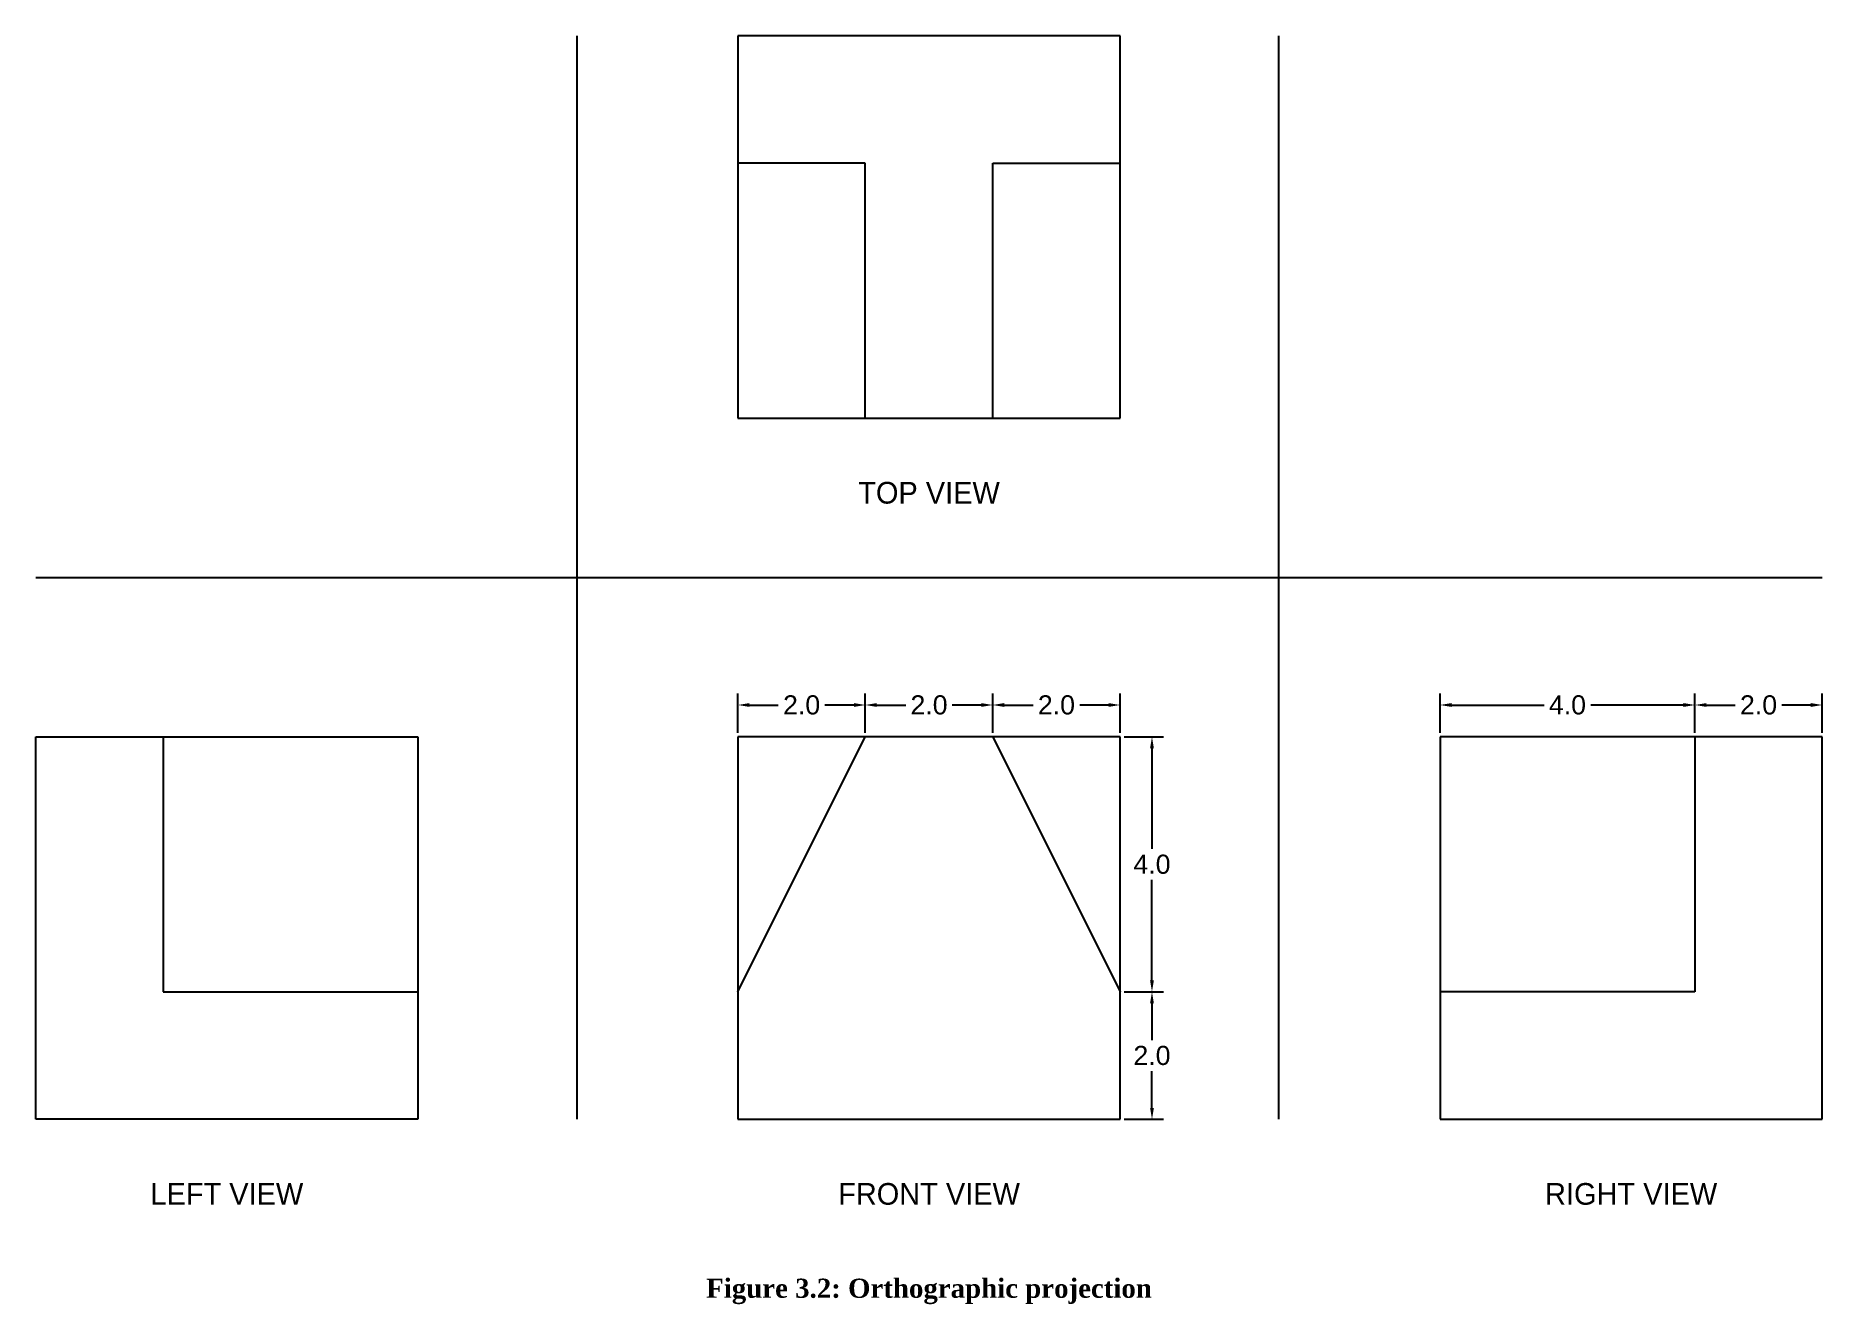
# Model space of a CAD drawing. Header units: inches. Extents: x 4.9 to 32.9, y 2.1 to 22.
import ezdxf

# ---------------------------------------------------------------- set-up
doc = ezdxf.new("R2010")
doc.units = ezdxf.units.IN
doc.header["$MEASUREMENT"] = 0
doc.styles.get("Standard").update_dxf_attribs({"font": 'arial.ttf'})
doc.dimstyles.get("Standard").update_dxf_attribs({"dimtxt": 0.3, "dimasz": 0.18, "dimexe": 0.18, "dimexo": 0.0625, "dimgap": 0.09, "dimtad": 0, "dimtih": 1, "dimtoh": 1, "dimdec": 1, "dimzin": 0, "dimdsep": 46, "dimtxsty": 'Standard', "dimcen": 0.09, "dimadec": 0, "dimazin": 0, "dimtfac": 1, "dimtdec": 1, "dimtofl": 0, "dimtmove": 0, "dimatfit": 3, "dimfxl": 1, "dimtolj": 1, "dimtzin": 0, "dimarcsym": 0})

# ---------------------------------------------------------------- blocks, each defined once
blk = doc.blocks.new('*D2')
at = {"color": 0, "lineweight": -2, "transparency": 16777216}
for p, q in [((15.91, 11.07), (15.91, 11.688)), ((16.09, 11.508), (16.544, 11.508)), ((17.73, 11.508), (17.275, 11.508)), ((17.91, 11.07), (17.91, 11.688))]:
    blk.add_line(p, q, dxfattribs=at)
at = {"color": 0, "transparency": 16777216}
for points in [[(16.09, 11.538), (16.09, 11.478), (15.91, 11.508)], [(17.73, 11.538), (17.73, 11.478), (17.91, 11.508)]]:
    blk.add_solid(points, dxfattribs=at)
at = {"layer": 'Defpoints', "color": 0, "transparency": 16777216}
for p in [(17.91, 11.508), (15.91, 11.008), (17.91, 11.008)]:
    blk.add_point(p, dxfattribs=at)
at = {"color": 0, "transparency": 16777216, "insert": (16.91, 11.508), "char_height": 0.3, "attachment_point": 5}
blk.add_mtext('\\A1;2.0', dxfattribs=at)
blk = doc.blocks.new('*D3')
at = {"color": 0, "lineweight": -2, "transparency": 16777216}
for p, q in [((17.91, 11.07), (17.91, 11.688)), ((18.09, 11.508), (18.544, 11.508)), ((19.73, 11.508), (19.275, 11.508)), ((19.91, 11.07), (19.91, 11.688))]:
    blk.add_line(p, q, dxfattribs=at)
at = {"color": 0, "transparency": 16777216}
for points in [[(18.09, 11.538), (18.09, 11.478), (17.91, 11.508)], [(19.73, 11.538), (19.73, 11.478), (19.91, 11.508)]]:
    blk.add_solid(points, dxfattribs=at)
at = {"layer": 'Defpoints', "color": 0, "transparency": 16777216}
for p in [(19.91, 11.508), (17.91, 11.008), (19.91, 11.008)]:
    blk.add_point(p, dxfattribs=at)
at = {"color": 0, "transparency": 16777216, "insert": (18.91, 11.508), "char_height": 0.3, "attachment_point": 5}
blk.add_mtext('\\A1;2.0', dxfattribs=at)
blk = doc.blocks.new('*D4')
at = {"color": 0, "lineweight": -2, "transparency": 16777216}
for p, q in [((19.91, 11.07), (19.91, 11.688)), ((20.09, 11.508), (20.544, 11.508)), ((21.73, 11.508), (21.275, 11.508)), ((21.91, 11.07), (21.91, 11.688))]:
    blk.add_line(p, q, dxfattribs=at)
at = {"color": 0, "transparency": 16777216}
for points in [[(20.09, 11.538), (20.09, 11.478), (19.91, 11.508)], [(21.73, 11.538), (21.73, 11.478), (21.91, 11.508)]]:
    blk.add_solid(points, dxfattribs=at)
at = {"layer": 'Defpoints', "color": 0, "transparency": 16777216}
for p in [(21.91, 11.508), (19.91, 11.008), (21.91, 11.008)]:
    blk.add_point(p, dxfattribs=at)
at = {"color": 0, "transparency": 16777216, "insert": (20.91, 11.508), "char_height": 0.3, "attachment_point": 5}
blk.add_mtext('\\A1;2.0', dxfattribs=at)
blk = doc.blocks.new('*D5')
at = {"color": 0, "lineweight": -2, "transparency": 16777216}
for p, q in [((21.972, 11.008), (22.59, 11.008)), ((22.41, 10.828), (22.41, 9.251)), ((22.41, 7.188), (22.41, 8.765)), ((21.972, 7.008), (22.59, 7.008))]:
    blk.add_line(p, q, dxfattribs=at)
at = {"color": 0, "transparency": 16777216}
for points in [[(22.38, 10.828), (22.44, 10.828), (22.41, 11.008)], [(22.38, 7.188), (22.44, 7.188), (22.41, 7.008)]]:
    blk.add_solid(points, dxfattribs=at)
at = {"layer": 'Defpoints', "color": 0, "transparency": 16777216}
for p in [(21.91, 11.008), (21.91, 7.008), (22.41, 7.008)]:
    blk.add_point(p, dxfattribs=at)
at = {"color": 0, "transparency": 16777216, "insert": (22.41, 9.008), "char_height": 0.3, "attachment_point": 5}
blk.add_mtext('\\A1;4.0', dxfattribs=at)
blk = doc.blocks.new('*D6')
at = {"color": 0, "lineweight": -2, "transparency": 16777216}
for p, q in [((21.972, 7.008), (22.59, 7.008)), ((22.41, 6.828), (22.41, 6.251)), ((22.41, 5.188), (22.41, 5.765)), ((21.972, 5.008), (22.59, 5.008))]:
    blk.add_line(p, q, dxfattribs=at)
at = {"color": 0, "transparency": 16777216}
for points in [[(22.38, 6.828), (22.44, 6.828), (22.41, 7.008)], [(22.38, 5.188), (22.44, 5.188), (22.41, 5.008)]]:
    blk.add_solid(points, dxfattribs=at)
at = {"layer": 'Defpoints', "color": 0, "transparency": 16777216}
for p in [(21.91, 7.008), (22.41, 7.008), (21.91, 5.008)]:
    blk.add_point(p, dxfattribs=at)
at = {"color": 0, "transparency": 16777216, "insert": (22.41, 6.008), "char_height": 0.3, "attachment_point": 5}
blk.add_mtext('\\A1;2.0', dxfattribs=at)
blk = doc.blocks.new('*D7')
at = {"color": 0, "lineweight": -2, "transparency": 16777216}
for p, q in [((26.932, 11.07), (26.932, 11.688)), ((27.112, 11.508), (28.564, 11.508)), ((30.752, 11.508), (29.301, 11.508)), ((30.932, 11.07), (30.932, 11.688))]:
    blk.add_line(p, q, dxfattribs=at)
at = {"color": 0, "transparency": 16777216}
for points in [[(27.112, 11.538), (27.112, 11.478), (26.932, 11.508)], [(30.752, 11.538), (30.752, 11.478), (30.932, 11.508)]]:
    blk.add_solid(points, dxfattribs=at)
at = {"layer": 'Defpoints', "color": 0, "transparency": 16777216}
for p in [(30.932, 11.508), (26.932, 11.008), (30.932, 11.008)]:
    blk.add_point(p, dxfattribs=at)
at = {"color": 0, "transparency": 16777216, "insert": (28.932, 11.508), "char_height": 0.3, "attachment_point": 5}
blk.add_mtext('\\A1;4.0', dxfattribs=at)
blk = doc.blocks.new('*D8')
at = {"color": 0, "lineweight": -2, "transparency": 16777216}
for p, q in [((30.932, 11.07), (30.932, 11.688)), ((31.112, 11.508), (31.567, 11.508)), ((32.752, 11.508), (32.297, 11.508)), ((32.932, 11.07), (32.932, 11.688))]:
    blk.add_line(p, q, dxfattribs=at)
at = {"color": 0, "transparency": 16777216}
for points in [[(31.112, 11.538), (31.112, 11.478), (30.932, 11.508)], [(32.752, 11.538), (32.752, 11.478), (32.932, 11.508)]]:
    blk.add_solid(points, dxfattribs=at)
at = {"layer": 'Defpoints', "color": 0, "transparency": 16777216}
for p in [(32.932, 11.508), (30.932, 11.008), (32.932, 11.008)]:
    blk.add_point(p, dxfattribs=at)
at = {"color": 0, "transparency": 16777216, "insert": (31.932, 11.508), "char_height": 0.3, "attachment_point": 5}
blk.add_mtext('\\A1;2.0', dxfattribs=at)

msp = doc.modelspace()

# ---------------------------------------------------------------- linework, layer by layer
for p, q in [((13.387, 5.008), (13.387, 22.008)), ((21.91, 22.008), (15.91, 22.008)), ((15.91, 22.008), (15.91, 20.008)), ((21.91, 20.008), (21.91, 22.008)), ((24.402, 5.008), (24.402, 22.008)), ((15.91, 20.008), (15.91, 16.008)), ((17.91, 20.008), (15.91, 20.008)), ((17.91, 16.008), (17.91, 20.008)), ((19.91, 16.008), (19.91, 20.008)), ((19.91, 20.008), (21.91, 20.008)), ((21.91, 16.008), (21.91, 20.008)), ((15.91, 16.008), (17.91, 16.008)), ((17.91, 16.008), (19.91, 16.008)), ((19.91, 16.008), (21.91, 16.008)), ((4.887, 13.508), (32.932, 13.508)), ((4.887, 5.008), (4.887, 11.008)), ((4.887, 11.008), (6.887, 11.008)), ((6.887, 11.008), (10.887, 11.008)), ((6.887, 11.008), (6.887, 7.008)), ((10.887, 11.008), (10.887, 7.008)), ((17.91, 11.008), (15.91, 11.008)), ((15.91, 11.008), (15.91, 7.008)), ((15.91, 7.008), (17.91, 11.008)), ((19.91, 11.008), (17.91, 11.008)), ((21.91, 11.008), (19.91, 11.008)), ((19.91, 11.008), (21.91, 7.008)), ((21.91, 7.008), (21.91, 11.008)), ((30.932, 11.008), (26.932, 11.008)), ((26.932, 11.008), (26.932, 7.008)), ((32.932, 11.008), (30.932, 11.008)), ((30.932, 11.008), (30.932, 7.008)), ((32.932, 5.008), (32.932, 11.008)), ((6.887, 7.008), (10.887, 7.008)), ((10.887, 7.008), (10.887, 5.008)), ((15.91, 7.008), (15.91, 5.008)), ((21.91, 5.008), (21.91, 7.008)), ((26.932, 7.008), (26.932, 5.008)), ((30.932, 7.008), (26.932, 7.008)), ((10.887, 5.008), (4.887, 5.008)), ((15.91, 5.008), (21.91, 5.008)), ((26.932, 5.008), (32.932, 5.008))]:
    msp.add_line(p, q)

# ---------------------------------------------------------------- texts
at = {"attachment_point": 1}
for s, width, insert, char_height in [('\\pxqc;{\\Ftxt|c0;TOP VIEW}', 6, (15.91, 15.008), 0.34), ('\\pxqc;{\\Ftxt|c0;LEFT VIEW}', 6, (4.887, 4.008), 0.34), ('\\pxqc;{\\Ftxt|c0;FRONT VIEW}', 6, (15.91, 4.008), 0.34), ('\\pxqc;{\\Ftxt|c0;RIGHT VIEW}', 6, (26.932, 4.008), 0.34), ('\\pxqc;{\\fTimes New Roman|b1|i0|c0|p18;Figure 3.2: Orthographic projection}', 28.04556, (4.887, 2.508), 0.3)]:
    msp.add_mtext_dynamic_manual_height_columns(s, width=width, gutter_width=1, heights=[0], dxfattribs=dict(at, insert=insert, char_height=char_height))

# ---------------------------------------------------------------- dimensions: what is measured, and where the dimension line sits
for base, p1, p2, picture, middle in [((17.91, 11.508), (15.91, 11.008), (17.91, 11.008), '*D2', (16.91, 11.508)), ((19.91, 11.508), (17.91, 11.008), (19.91, 11.008), '*D3', (18.91, 11.508)), ((21.91, 11.508), (19.91, 11.008), (21.91, 11.008), '*D4', (20.91, 11.508)), ((30.932, 11.508), (26.932, 11.008), (30.932, 11.008), '*D7', (28.932, 11.508)), ((32.932, 11.508), (30.932, 11.008), (32.932, 11.008), '*D8', (31.932, 11.508))]:
    dim = msp.add_linear_dim(base=base, p1=p1, p2=p2, dimstyle='Standard')
    dim.commit()
    dim.dimension.update_dxf_attribs({"geometry": picture, "text_midpoint": middle})
for p1, picture, middle in [((21.91, 11.008), '*D5', (22.41, 9.008)), ((21.91, 5.008), '*D6', (22.41, 6.008))]:
    dim = msp.add_linear_dim(base=(22.41, 7.008), p1=p1, p2=(21.91, 7.008), angle=90, dimstyle='Standard')
    dim.commit()
    dim.dimension.update_dxf_attribs({"geometry": picture, "text_midpoint": middle})

doc.saveas('drawing.dxf')
